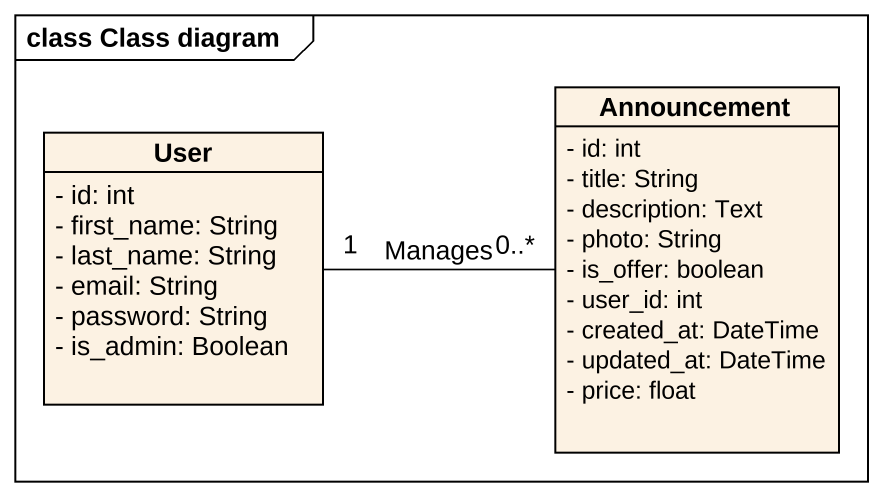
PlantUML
@startuml
mainframe class Class diagram
hide circle
hide empty members
skinparam classAttributeIconSize 0
class User {
  - id: int
  - first_name: String
  - last_name: String
  - email: String
  - password: String
  - is_admin: Boolean
}
class Announcement {
  - id: int
  - title: String
  - description: Text
  - photo: String
  - is_offer: boolean
  - user_id: int
  - created_at: DateTime
  - updated_at: DateTime
  - price: float
}
User "1" -right- "0..*" Announcement : Manages
@enduml
